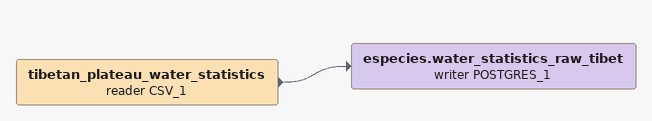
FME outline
tibetan_plateau_water_statistics (reader CSV_1)
    -> especies.water_statistics_raw_tibet (writer POSTGRES_1)
especies.water_statistics_raw_tibet (writer POSTGRES_1)
